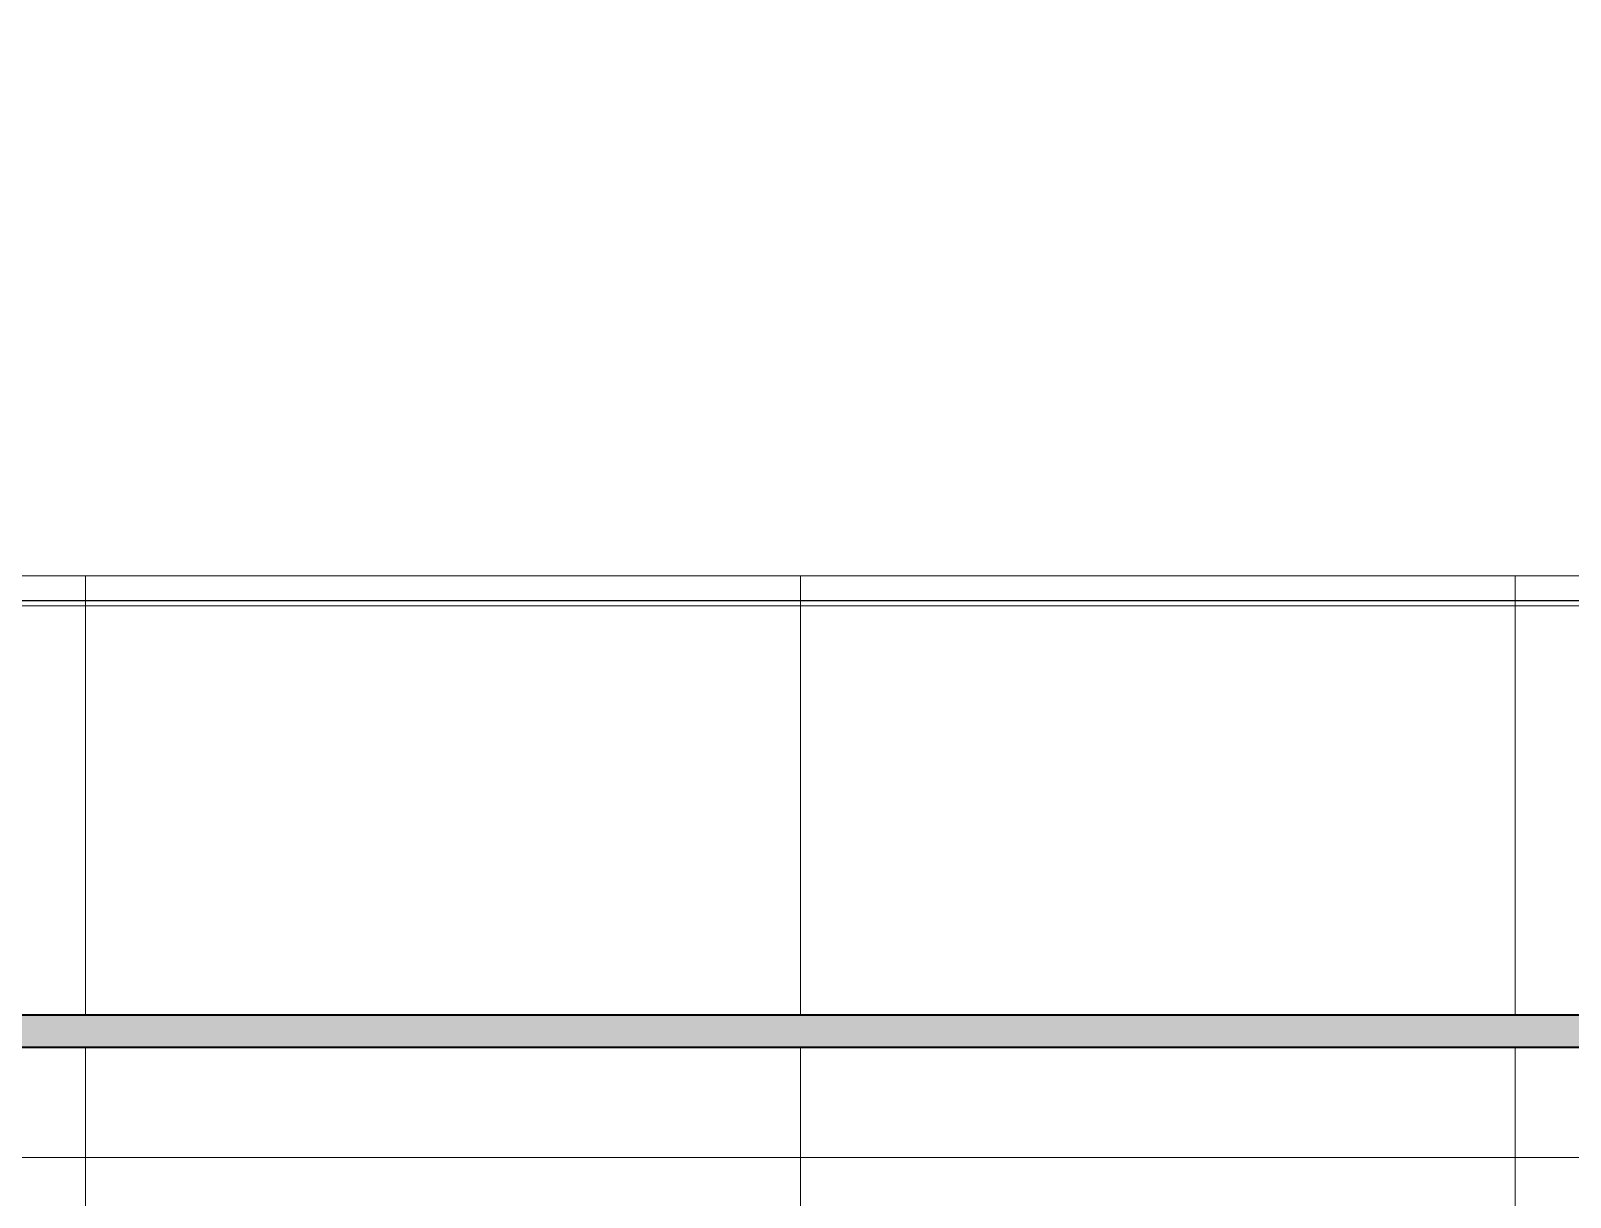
# Model space of a CAD drawing. Header units: millimetres. Extents: x -46169 to 237885, y -84465 to 18123.
# Drawn here: x 223648 to 224833, y -80205 to -79307 of the extents above; entities that cross this region are included whole.
import ezdxf

# ---------------------------------------------------------------- set-up
doc = ezdxf.new("R2010")
doc.units = ezdxf.units.MM
doc.header["$MEASUREMENT"] = 0
doc.linetypes.add('Wipeout_Contour', pattern=[1000, 0, -1000])
doc.layers.add('New_A-25-M_Wall_Ext', color=7, linetype='Continuous')
doc.layers.add('New_A-35-M_FFE_Fixed', color=7, linetype='Continuous')
doc.layers.add('New_A-35-M_FFE_Fixed_Pen_No__1', color=7, linetype='Continuous', lineweight=13)
doc.layers.add('New_A-35-M_FFE_Fixed_Pen_No__104', color=7, linetype='Continuous', lineweight=15, true_color=0xa6a6a6)
doc.layers.add('New_A-35-M_FFE_Fixed_Pen_No__44', color=7, linetype='Continuous', lineweight=35, true_color=0x444444)

# ---------------------------------------------------------------- blocks, each defined once
blk = doc.blocks.new('Section Elem_264_4', base_point=(208268.8, -84332.6))
at = {"color": 254, "linetype": 'Wipeout_Contour', "lineweight": 0, "ltscale": 1424156.859627192}
blk.add_wipeout([(221798.4, -78182.6), (221798.4, -80282.6), (222310.4, -80282.6), (222310.4, -79726.4), (226938.4, -79726.4), (226938.4, -78182.6)], dxfattribs=at).dxf.layer = 'New_A-25-M_Wall_Ext'
blk = doc.blocks.new('Section Elem_283_4', base_point=(208268.8, -84332.6))
at = {"color": 254, "linetype": 'Wipeout_Contour', "lineweight": 0, "ltscale": 948871.017689}
blk.add_wipeout([(223140.4, -79726.4), (223140.4, -79745.2), (223690.4, -79745.2), (223690.4, -79726.4)], dxfattribs=at).dxf.layer = 'New_A-35-M_FFE_Fixed'
at = {"color": 254, "linetype": 'Wipeout_Contour', "lineweight": 0, "ltscale": 1186741.103218612}
blk.add_wipeout([(223415.4, -80089.4), (223140.4, -80089.4), (223140.4, -80173.9), (223690.4, -80173.9), (223690.4, -80089.4)], dxfattribs=at).dxf.layer = 'New_A-35-M_FFE_Fixed'
at = {"layer": 'New_A-35-M_FFE_Fixed_Pen_No__1', "linetype": 'Continuous'}
blk.add_line((223140.4, -79726.4), (223690.4, -79726.4), dxfattribs=at)
at = {"color": 254, "linetype": 'Wipeout_Contour', "lineweight": 0, "ltscale": 1186430.105116844}
blk.add_wipeout([(223140.4, -79749.5), (223140.4, -80064.4), (223415.4, -80064.4), (223690.4, -80064.4), (223690.4, -79749.5)], dxfattribs=at).dxf.layer = 'New_A-35-M_FFE_Fixed'
at = {"color": 254, "linetype": 'Wipeout_Contour', "lineweight": 0, "ltscale": 949471.856163}
blk.add_wipeout([(223140.4, -80189.3), (223690.4, -80189.3), (223690.4, -80173.9), (223140.4, -80173.9)], dxfattribs=at).dxf.layer = 'New_A-35-M_FFE_Fixed'
at = {"layer": 'New_A-35-M_FFE_Fixed_Pen_No__1', "linetype": 'Continuous'}
blk.add_line((223140.4, -80173.9), (223690.4, -80173.9), dxfattribs=at)
at = {"color": 254, "linetype": 'Wipeout_Contour', "lineweight": 0, "ltscale": 948887.518286}
blk.add_wipeout([(223690.4, -79748.5), (223690.4, -79747.6), (223140.4, -79747.6), (223140.4, -79748.5)], dxfattribs=at).dxf.layer = 'New_A-35-M_FFE_Fixed'
at = {"color": 254, "linetype": 'Wipeout_Contour', "lineweight": 0, "ltscale": 949492.571984}
blk.add_wipeout([(223140.4, -80189.3), (223140.4, -80204.5), (223690.4, -80204.5), (223690.4, -80189.3)], dxfattribs=at).dxf.layer = 'New_A-35-M_FFE_Fixed'
at = {"color": 254, "linetype": 'Wipeout_Contour', "lineweight": 0, "ltscale": 948886.387484}
blk.add_wipeout([(223690.4, -79747.6), (223690.4, -79746.8), (223140.4, -79746.8), (223140.4, -79747.6)], dxfattribs=at).dxf.layer = 'New_A-35-M_FFE_Fixed'
at = {"color": 254, "linetype": 'Wipeout_Contour', "lineweight": 0, "ltscale": 948888.757046}
blk.add_wipeout([(223140.4, -79748.5), (223140.4, -79749.5), (223690.4, -79749.5), (223690.4, -79748.5)], dxfattribs=at).dxf.layer = 'New_A-35-M_FFE_Fixed'
at = {"color": 254, "linetype": 'Wipeout_Contour', "lineweight": 0, "ltscale": 948885.408092}
blk.add_wipeout([(223690.4, -79746.8), (223690.4, -79746.2), (223140.4, -79746.2), (223140.4, -79746.8)], dxfattribs=at).dxf.layer = 'New_A-35-M_FFE_Fixed'
at = {"color": 254, "linetype": 'Wipeout_Contour', "lineweight": 0, "ltscale": 948883.717221}
blk.add_wipeout([(223690.4, -79745.3), (223690.4, -79745.2), (223140.4, -79745.2), (223140.4, -79745.3)], dxfattribs=at).dxf.layer = 'New_A-35-M_FFE_Fixed'
at = {"color": 254, "linetype": 'Wipeout_Contour', "lineweight": 0, "ltscale": 948884.046807}
blk.add_wipeout([(223690.4, -79745.7), (223690.4, -79745.3), (223140.4, -79745.3), (223140.4, -79745.7)], dxfattribs=at).dxf.layer = 'New_A-35-M_FFE_Fixed'
at = {"color": 254, "linetype": 'Wipeout_Contour', "lineweight": 0, "ltscale": 948884.617744}
blk.add_wipeout([(223140.4, -79746.2), (223690.4, -79746.2), (223690.4, -79745.7), (223140.4, -79745.7)], dxfattribs=at).dxf.layer = 'New_A-35-M_FFE_Fixed'
at = {"layer": 'New_A-35-M_FFE_Fixed_Pen_No__1', "linetype": 'Continuous'}
for p, q in [((223140.4, -79745.2), (223690.4, -79745.2)), ((223140.4, -79749.5), (223690.4, -79749.5))]:
    blk.add_line(p, q, dxfattribs=at)
blk = doc.blocks.new('Section Elem_285_4', base_point=(208268.8, -84332.6))
at = {"color": 254, "linetype": 'Wipeout_Contour', "lineweight": 0, "ltscale": 950943.299979}
blk.add_wipeout([(223690.4, -79726.4), (223690.4, -79745.2), (224240.4, -79745.2), (224240.4, -79726.4)], dxfattribs=at).dxf.layer = 'New_A-35-M_FFE_Fixed'
at = {"color": 254, "linetype": 'Wipeout_Contour', "lineweight": 0, "ltscale": 951475.557111}
blk.add_wipeout([(224240.4, -80089.4), (223690.4, -80089.4), (223690.4, -80173.9), (224240.4, -80173.9)], dxfattribs=at).dxf.layer = 'New_A-35-M_FFE_Fixed'
at = {"layer": 'New_A-35-M_FFE_Fixed_Pen_No__1', "linetype": 'Continuous'}
blk.add_line((224240.4, -79726.4), (223690.4, -79726.4), dxfattribs=at)
at = {"color": 254, "linetype": 'Wipeout_Contour', "lineweight": 0, "ltscale": 951173.316457}
blk.add_wipeout([(223690.4, -80064.4), (224240.4, -80064.4), (224240.4, -79749.5), (223690.4, -79749.5)], dxfattribs=at).dxf.layer = 'New_A-35-M_FFE_Fixed'
at = {"color": 254, "linetype": 'Wipeout_Contour', "lineweight": 0, "ltscale": 951542.829913}
blk.add_wipeout([(224240.4, -80173.9), (223690.4, -80173.9), (223690.4, -80189.3), (224240.4, -80189.3)], dxfattribs=at).dxf.layer = 'New_A-35-M_FFE_Fixed'
at = {"layer": 'New_A-35-M_FFE_Fixed_Pen_No__1', "linetype": 'Continuous'}
for p, q in [((223690.4, -80173.9), (223690.4, -80089.4)), ((224240.4, -80173.9), (223690.4, -80173.9))]:
    blk.add_line(p, q, dxfattribs=at)
at = {"color": 254, "linetype": 'Wipeout_Contour', "lineweight": 0, "ltscale": 950959.764597}
blk.add_wipeout([(223690.4, -79748.5), (224240.4, -79748.5), (224240.4, -79747.6), (223690.4, -79747.6)], dxfattribs=at).dxf.layer = 'New_A-35-M_FFE_Fixed'
at = {"color": 254, "linetype": 'Wipeout_Contour', "lineweight": 0, "ltscale": 951563.500637}
blk.add_wipeout([(223690.4, -80204.5), (224240.4, -80204.5), (224240.4, -80189.3), (223690.4, -80189.3)], dxfattribs=at).dxf.layer = 'New_A-35-M_FFE_Fixed'
at = {"layer": 'New_A-35-M_FFE_Fixed_Pen_No__1', "linetype": 'Continuous'}
for p, q in [((223690.4, -80189.3), (223690.4, -80173.9)), ((223690.4, -80204.5), (223690.4, -80189.3)), ((223690.4, -80219.7), (223690.4, -80204.5))]:
    blk.add_line(p, q, dxfattribs=at)
at = {"color": 254, "linetype": 'Wipeout_Contour', "lineweight": 0, "ltscale": 950958.636262}
blk.add_wipeout([(223690.4, -79747.6), (224240.4, -79747.6), (224240.4, -79746.8), (223690.4, -79746.8)], dxfattribs=at).dxf.layer = 'New_A-35-M_FFE_Fixed'
at = {"color": 254, "linetype": 'Wipeout_Contour', "lineweight": 0, "ltscale": 950961.000685}
blk.add_wipeout([(223690.4, -79749.5), (224240.4, -79749.5), (224240.4, -79748.5), (223690.4, -79748.5)], dxfattribs=at).dxf.layer = 'New_A-35-M_FFE_Fixed'
at = {"color": 254, "linetype": 'Wipeout_Contour', "lineweight": 0, "ltscale": 950957.658987}
blk.add_wipeout([(223690.4, -79746.8), (224240.4, -79746.8), (224240.4, -79746.2), (223690.4, -79746.2)], dxfattribs=at).dxf.layer = 'New_A-35-M_FFE_Fixed'
at = {"color": 254, "linetype": 'Wipeout_Contour', "lineweight": 0, "ltscale": 950955.971842}
blk.add_wipeout([(223690.4, -79745.3), (224240.4, -79745.3), (224240.4, -79745.2), (223690.4, -79745.2)], dxfattribs=at).dxf.layer = 'New_A-35-M_FFE_Fixed'
at = {"color": 254, "linetype": 'Wipeout_Contour', "lineweight": 0, "ltscale": 950956.300662}
blk.add_wipeout([(223690.4, -79745.7), (224240.4, -79745.7), (224240.4, -79745.3), (223690.4, -79745.3)], dxfattribs=at).dxf.layer = 'New_A-35-M_FFE_Fixed'
at = {"color": 254, "linetype": 'Wipeout_Contour', "lineweight": 0, "ltscale": 950956.87039}
blk.add_wipeout([(224240.4, -79745.7), (223690.4, -79745.7), (223690.4, -79746.2), (224240.4, -79746.2)], dxfattribs=at).dxf.layer = 'New_A-35-M_FFE_Fixed'
at = {"layer": 'New_A-35-M_FFE_Fixed_Pen_No__1', "linetype": 'Continuous'}
for p, q in [((223690.4, -79726.4), (223690.4, -79745.2)), ((224240.4, -79745.2), (223690.4, -79745.2)), ((223690.4, -79745.3), (223690.4, -79745.2)), ((223690.4, -79745.7), (223690.4, -79745.3)), ((223690.4, -79746.2), (223690.4, -79745.7)), ((223690.4, -79746.8), (223690.4, -79746.2)), ((223690.4, -79747.6), (223690.4, -79746.8)), ((223690.4, -79748.5), (223690.4, -79747.6)), ((223690.4, -79749.5), (223690.4, -79748.5)), ((224240.4, -79749.5), (223690.4, -79749.5)), ((223690.4, -80064.4), (223690.4, -79749.5))]:
    blk.add_line(p, q, dxfattribs=at)
blk = doc.blocks.new('Section Elem_286_4', base_point=(208268.8, -84332.6))
at = {"color": 254, "linetype": 'Wipeout_Contour', "lineweight": 0, "ltscale": 953016.154293}
blk.add_wipeout([(224240.4, -79726.4), (224240.4, -79745.2), (224790.4, -79745.2), (224790.4, -79726.4)], dxfattribs=at).dxf.layer = 'New_A-35-M_FFE_Fixed'
at = {"color": 254, "linetype": 'Wipeout_Contour', "lineweight": 0, "ltscale": 1191919.688330051}
blk.add_wipeout([(224515.4, -80089.4), (224240.4, -80089.4), (224240.4, -80173.9), (224790.4, -80173.9), (224790.4, -80089.4)], dxfattribs=at).dxf.layer = 'New_A-35-M_FFE_Fixed'
at = {"layer": 'New_A-35-M_FFE_Fixed_Pen_No__1', "linetype": 'Continuous'}
blk.add_line((224240.4, -79726.4), (224790.4, -79726.4), dxfattribs=at)
at = {"color": 254, "linetype": 'Wipeout_Contour', "lineweight": 0, "ltscale": 1191610.042061466}
blk.add_wipeout([(224240.4, -80064.4), (224515.4, -80064.4), (224790.4, -80064.4), (224790.4, -79749.5), (224240.4, -79749.5)], dxfattribs=at).dxf.layer = 'New_A-35-M_FFE_Fixed'
at = {"color": 254, "linetype": 'Wipeout_Contour', "lineweight": 0, "ltscale": 953614.381062}
blk.add_wipeout([(224240.4, -80189.3), (224790.4, -80189.3), (224790.4, -80173.9), (224240.4, -80173.9)], dxfattribs=at).dxf.layer = 'New_A-35-M_FFE_Fixed'
at = {"layer": 'New_A-35-M_FFE_Fixed_Pen_No__1', "linetype": 'Continuous'}
for q in [(224240.4, -80089.4), (224790.4, -80173.9)]:
    blk.add_line((224240.4, -80173.9), q, dxfattribs=at)
at = {"color": 254, "linetype": 'Wipeout_Contour', "lineweight": 0, "ltscale": 953032.583122}
blk.add_wipeout([(224790.4, -79748.5), (224790.4, -79747.6), (224240.4, -79747.6), (224240.4, -79748.5)], dxfattribs=at).dxf.layer = 'New_A-35-M_FFE_Fixed'
at = {"color": 254, "linetype": 'Wipeout_Contour', "lineweight": 0, "ltscale": 953635.006895}
blk.add_wipeout([(224240.4, -80189.3), (224240.4, -80204.5), (224790.4, -80204.5), (224790.4, -80189.3)], dxfattribs=at).dxf.layer = 'New_A-35-M_FFE_Fixed'
at = {"layer": 'New_A-35-M_FFE_Fixed_Pen_No__1', "linetype": 'Continuous'}
for p, q in [((224240.4, -80189.3), (224240.4, -80173.9)), ((224240.4, -80204.5), (224240.4, -80189.3)), ((224240.4, -80219.7), (224240.4, -80204.5))]:
    blk.add_line(p, q, dxfattribs=at)
at = {"color": 254, "linetype": 'Wipeout_Contour', "lineweight": 0, "ltscale": 953031.457238}
blk.add_wipeout([(224790.4, -79747.6), (224790.4, -79746.8), (224240.4, -79746.8), (224240.4, -79747.6)], dxfattribs=at).dxf.layer = 'New_A-35-M_FFE_Fixed'
at = {"color": 254, "linetype": 'Wipeout_Contour', "lineweight": 0, "ltscale": 953033.816494}
blk.add_wipeout([(224240.4, -79748.5), (224240.4, -79749.5), (224790.4, -79749.5), (224790.4, -79748.5)], dxfattribs=at).dxf.layer = 'New_A-35-M_FFE_Fixed'
at = {"color": 254, "linetype": 'Wipeout_Contour', "lineweight": 0, "ltscale": 953030.482106}
blk.add_wipeout([(224790.4, -79746.8), (224790.4, -79746.2), (224240.4, -79746.2), (224240.4, -79746.8)], dxfattribs=at).dxf.layer = 'New_A-35-M_FFE_Fixed'
at = {"color": 254, "linetype": 'Wipeout_Contour', "lineweight": 0, "ltscale": 953028.798589}
blk.add_wipeout([(224790.4, -79745.3), (224790.4, -79745.2), (224240.4, -79745.2), (224240.4, -79745.3)], dxfattribs=at).dxf.layer = 'New_A-35-M_FFE_Fixed'
at = {"color": 254, "linetype": 'Wipeout_Contour', "lineweight": 0, "ltscale": 953029.126742}
blk.add_wipeout([(224790.4, -79745.7), (224790.4, -79745.3), (224240.4, -79745.3), (224240.4, -79745.7)], dxfattribs=at).dxf.layer = 'New_A-35-M_FFE_Fixed'
at = {"color": 254, "linetype": 'Wipeout_Contour', "lineweight": 0, "ltscale": 953029.695195}
blk.add_wipeout([(224240.4, -79746.2), (224790.4, -79746.2), (224790.4, -79745.7), (224240.4, -79745.7)], dxfattribs=at).dxf.layer = 'New_A-35-M_FFE_Fixed'
at = {"layer": 'New_A-35-M_FFE_Fixed_Pen_No__1', "linetype": 'Continuous'}
for p, q in [((224240.4, -79726.4), (224240.4, -79745.2)), ((224240.4, -79745.2), (224790.4, -79745.2)), ((224240.4, -79745.3), (224240.4, -79745.2)), ((224240.4, -79745.7), (224240.4, -79745.3)), ((224240.4, -79746.2), (224240.4, -79745.7)), ((224240.4, -79746.8), (224240.4, -79746.2)), ((224240.4, -79747.6), (224240.4, -79746.8)), ((224240.4, -79748.5), (224240.4, -79747.6)), ((224240.4, -79749.5), (224240.4, -79748.5)), ((224240.4, -79749.5), (224790.4, -79749.5)), ((224240.4, -80064.4), (224240.4, -79749.5))]:
    blk.add_line(p, q, dxfattribs=at)
blk = doc.blocks.new('Section Elem_287_4', base_point=(208268.8, -84332.6))
at = {"color": 254, "linetype": 'Wipeout_Contour', "lineweight": 0, "ltscale": 955089.577956}
blk.add_wipeout([(224790.4, -79745.2), (225340.4, -79745.2), (225340.4, -79726.4), (224790.4, -79726.4)], dxfattribs=at).dxf.layer = 'New_A-35-M_FFE_Fixed'
at = {"color": 254, "linetype": 'Wipeout_Contour', "lineweight": 0, "ltscale": 955619.525722}
blk.add_wipeout([(224790.4, -80089.4), (224790.4, -80173.9), (225340.4, -80173.9), (225340.4, -80089.4)], dxfattribs=at).dxf.layer = 'New_A-35-M_FFE_Fixed'
at = {"layer": 'New_A-35-M_FFE_Fixed_Pen_No__1', "linetype": 'Continuous'}
blk.add_line((225340.4, -79726.4), (224790.4, -79726.4), dxfattribs=at)
at = {"color": 254, "linetype": 'Wipeout_Contour', "lineweight": 0, "ltscale": 955318.596316}
blk.add_wipeout([(224790.4, -80064.4), (225340.4, -80064.4), (225340.4, -79749.5), (224790.4, -79749.5)], dxfattribs=at).dxf.layer = 'New_A-35-M_FFE_Fixed'
at = {"color": 254, "linetype": 'Wipeout_Contour', "lineweight": 0, "ltscale": 955686.506806}
blk.add_wipeout([(225340.4, -80173.9), (224790.4, -80173.9), (224790.4, -80189.3), (225340.4, -80189.3)], dxfattribs=at).dxf.layer = 'New_A-35-M_FFE_Fixed'
at = {"layer": 'New_A-35-M_FFE_Fixed_Pen_No__1', "linetype": 'Continuous'}
for p, q in [((224790.4, -80173.9), (224790.4, -80089.4)), ((225340.4, -80173.9), (224790.4, -80173.9))]:
    blk.add_line(p, q, dxfattribs=at)
at = {"color": 254, "linetype": 'Wipeout_Contour', "lineweight": 0, "ltscale": 955105.971097}
blk.add_wipeout([(224790.4, -79748.5), (225340.4, -79748.5), (225340.4, -79747.6), (224790.4, -79747.6)], dxfattribs=at).dxf.layer = 'New_A-35-M_FFE_Fixed'
at = {"color": 254, "linetype": 'Wipeout_Contour', "lineweight": 0, "ltscale": 955707.087908}
blk.add_wipeout([(224790.4, -80204.5), (225340.4, -80204.5), (225340.4, -80189.3), (224790.4, -80189.3)], dxfattribs=at).dxf.layer = 'New_A-35-M_FFE_Fixed'
at = {"layer": 'New_A-35-M_FFE_Fixed_Pen_No__1', "linetype": 'Continuous'}
for p, q in [((224790.4, -80189.3), (224790.4, -80173.9)), ((224790.4, -80204.5), (224790.4, -80189.3)), ((224790.4, -80219.7), (224790.4, -80204.5))]:
    blk.add_line(p, q, dxfattribs=at)
at = {"color": 254, "linetype": 'Wipeout_Contour', "lineweight": 0, "ltscale": 955104.84766}
blk.add_wipeout([(224790.4, -79747.6), (225340.4, -79747.6), (225340.4, -79746.8), (224790.4, -79746.8)], dxfattribs=at).dxf.layer = 'New_A-35-M_FFE_Fixed'
at = {"color": 254, "linetype": 'Wipeout_Contour', "lineweight": 0, "ltscale": 955107.201819}
blk.add_wipeout([(224790.4, -79749.5), (225340.4, -79749.5), (225340.4, -79748.5), (224790.4, -79748.5)], dxfattribs=at).dxf.layer = 'New_A-35-M_FFE_Fixed'
at = {"color": 254, "linetype": 'Wipeout_Contour', "lineweight": 0, "ltscale": 955103.874627}
blk.add_wipeout([(224790.4, -79746.8), (225340.4, -79746.8), (225340.4, -79746.2), (224790.4, -79746.2)], dxfattribs=at).dxf.layer = 'New_A-35-M_FFE_Fixed'
at = {"color": 254, "linetype": 'Wipeout_Contour', "lineweight": 0, "ltscale": 955102.194807}
blk.add_wipeout([(224790.4, -79745.3), (225340.4, -79745.3), (225340.4, -79745.2), (224790.4, -79745.2)], dxfattribs=at).dxf.layer = 'New_A-35-M_FFE_Fixed'
at = {"color": 254, "linetype": 'Wipeout_Contour', "lineweight": 0, "ltscale": 955102.522199}
blk.add_wipeout([(224790.4, -79745.7), (225340.4, -79745.7), (225340.4, -79745.3), (224790.4, -79745.3)], dxfattribs=at).dxf.layer = 'New_A-35-M_FFE_Fixed'
at = {"color": 254, "linetype": 'Wipeout_Contour', "lineweight": 0, "ltscale": 955103.089454}
blk.add_wipeout([(225340.4, -79745.7), (224790.4, -79745.7), (224790.4, -79746.2), (225340.4, -79746.2)], dxfattribs=at).dxf.layer = 'New_A-35-M_FFE_Fixed'
at = {"layer": 'New_A-35-M_FFE_Fixed_Pen_No__1', "linetype": 'Continuous'}
for p, q in [((224790.4, -79726.4), (224790.4, -79745.2)), ((225340.4, -79745.2), (224790.4, -79745.2)), ((224790.4, -79745.3), (224790.4, -79745.2)), ((224790.4, -79745.7), (224790.4, -79745.3)), ((224790.4, -79746.2), (224790.4, -79745.7)), ((224790.4, -79746.8), (224790.4, -79746.2)), ((224790.4, -79747.6), (224790.4, -79746.8)), ((224790.4, -79748.5), (224790.4, -79747.6)), ((224790.4, -79749.5), (224790.4, -79748.5)), ((225340.4, -79749.5), (224790.4, -79749.5)), ((224790.4, -80064.4), (224790.4, -79749.5))]:
    blk.add_line(p, q, dxfattribs=at)
blk = doc.blocks.new('Section Elem_301_4', base_point=(208268.8, -84332.6))
at = {"layer": 'New_A-35-M_FFE_Fixed_Pen_No__104', "linetype": 'Continuous'}
blk.add_hatch(color=256, dxfattribs=at).paths.add_polyline_path([(223965.4, -80089.4), (223965.4, -80064.4), (223415.4, -80064.4), (223415.4, -80089.4)])
at = {"layer": 'New_A-35-M_FFE_Fixed_Pen_No__44', "linetype": 'Continuous'}
for p, q in [((223965.4, -80064.4), (223415.4, -80064.4)), ((223965.4, -80089.4), (223415.4, -80089.4))]:
    blk.add_line(p, q, dxfattribs=at)
blk = doc.blocks.new('Section Elem_303_4', base_point=(208268.8, -84332.6))
at = {"layer": 'New_A-35-M_FFE_Fixed_Pen_No__104', "linetype": 'Continuous'}
blk.add_hatch(color=256, dxfattribs=at).paths.add_polyline_path([(223965.4, -80089.4), (224515.4, -80089.4), (224515.4, -80064.4), (223965.4, -80064.4)])
at = {"layer": 'New_A-35-M_FFE_Fixed_Pen_No__44', "linetype": 'Continuous'}
for p, q in [((224515.4, -80064.4), (223965.4, -80064.4)), ((224515.4, -80089.4), (223965.4, -80089.4))]:
    blk.add_line(p, q, dxfattribs=at)
blk = doc.blocks.new('Section Elem_304_4', base_point=(208268.8, -84332.6))
at = {"layer": 'New_A-35-M_FFE_Fixed_Pen_No__104', "linetype": 'Continuous'}
blk.add_hatch(color=256, dxfattribs=at).paths.add_polyline_path([(225065.4, -80089.4), (225065.4, -80064.4), (224515.4, -80064.4), (224515.4, -80089.4)])
at = {"layer": 'New_A-35-M_FFE_Fixed_Pen_No__44', "linetype": 'Continuous'}
for p, q in [((225065.4, -80064.4), (224515.4, -80064.4)), ((225065.4, -80089.4), (224515.4, -80089.4))]:
    blk.add_line(p, q, dxfattribs=at)

msp = doc.modelspace()

# ---------------------------------------------------------------- block references
at = {"layer": 'New_A-25-M_Wall_Ext'}
msp.add_blockref('Section Elem_264_4', (208268.8, -84332.6), dxfattribs=at)

# ---------------------------------------------------------------- next in the draw order: block references
at = {"layer": 'New_A-35-M_FFE_Fixed'}
msp.add_blockref('Section Elem_283_4', (208268.8, -84332.6), dxfattribs=at)

# ---------------------------------------------------------------- next in the draw order: block references
msp.add_blockref('Section Elem_285_4', (208268.8, -84332.6), dxfattribs=at)

# ---------------------------------------------------------------- next in the draw order: block references
for name in ['Section Elem_286_4', 'Section Elem_301_4']:
    msp.add_blockref(name, (208268.8, -84332.6), dxfattribs=at)

# ---------------------------------------------------------------- next in the draw order: block references
for name in ['Section Elem_287_4', 'Section Elem_303_4']:
    msp.add_blockref(name, (208268.8, -84332.6), dxfattribs=at)

# ---------------------------------------------------------------- next in the draw order: block references
msp.add_blockref('Section Elem_304_4', (208268.8, -84332.6), dxfattribs=at)

doc.saveas('drawing.dxf')
